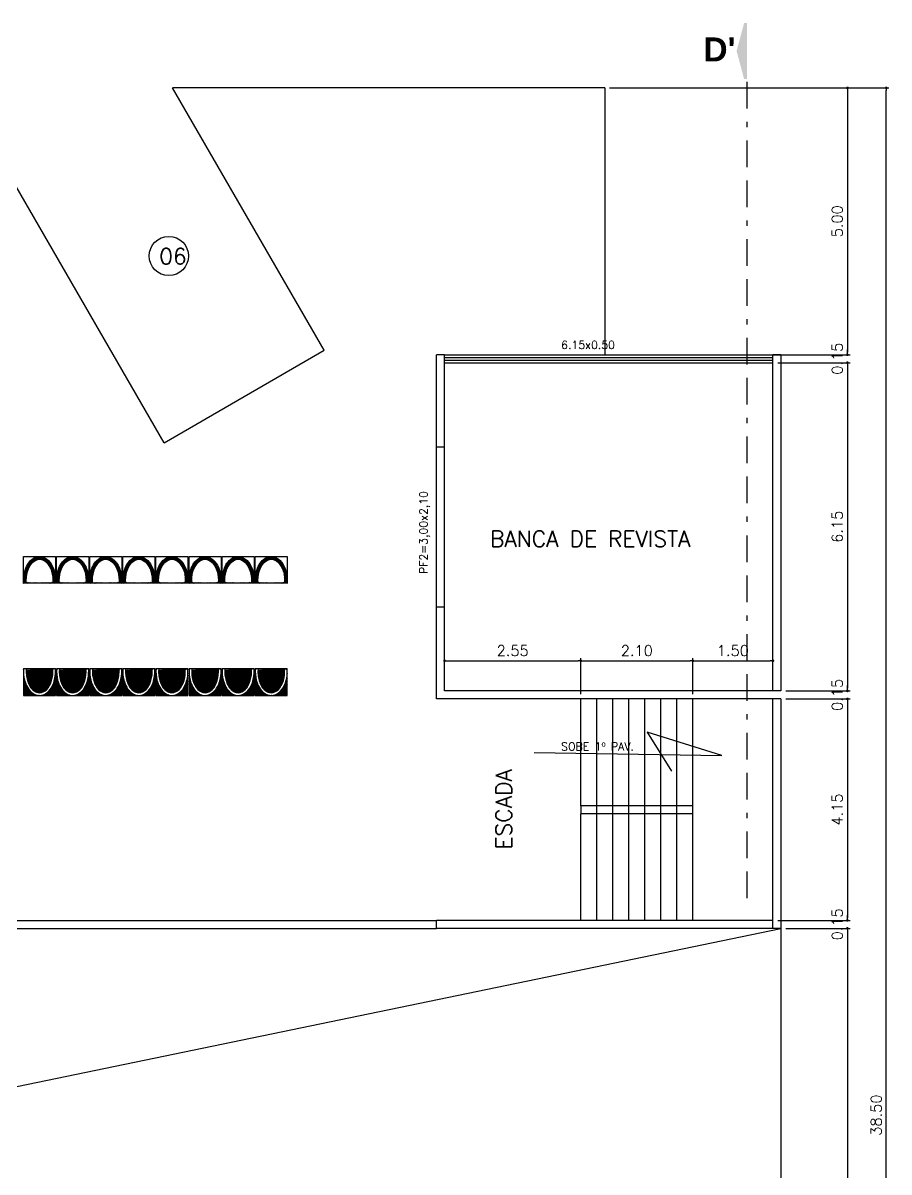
# Model space of a CAD drawing. Extents: x -151 to -2, y -18 to 162.
# Drawn here: x -105.04 to -88.82, y 63.23 to 84.76 of the extents above; entities that cross this region are included whole.
import ezdxf

# ---------------------------------------------------------------- set-up
doc = ezdxf.new("R2010")
doc.units = 0
doc.header["$MEASUREMENT"] = 0
doc.linetypes.add('BORDER', pattern=[1.75, 0.5, -0.25, 0.5, -0.25, 0, -0.25])
doc.layers.get('0').update_dxf_attribs({"linetype": 'CONTINUOUS'})
doc.layers.get('DEFPOINTS').update_dxf_attribs({"linetype": 'CONTINUOUS'})
for name, color, linetype in [('ACESSÓRIO', 2, 'CONTINUOUS'), ('ALVENARIA', 7, 'CONTINUOUS'), ('ALVENARIA1', 44, 'CONTINUOUS'), ('CORTE', 6, 'CONTINUOUS'), ('COTA', 1, 'CONTINUOUS'), ('COTAS', 1, 'CONTINUOUS'), ('HATCH', 30, 'CONTINUOUS'), ('JAPOR', 142, 'CONTINUOUS'), ('TEXTO2', 40, 'CONTINUOUS'), ('TEXTO4', 4, 'CONTINUOUS'), ('TEXTO5', 5, 'CONTINUOUS')]:
    doc.layers.add(name, color=color, linetype=linetype)
doc.styles.add('SANSSERIFBOLD', font='sasb____.pfb')
doc.styles.add('SIMPLEX', font='SIMPLEX.SHX')
doc.styles.get("Standard").update_dxf_attribs({"font": 'TXT.shx', "height": 0.2})
doc.dimstyles.new('DIM100', dxfattribs={"dimtxt": 0.18, "dimasz": 0.05, "dimexe": 0.05, "dimexo": 0.09, "dimgap": 0.09, "dimtad": 1, "dimzin": 0, "dimdsep": 46, "dimtxsty": 'Standard', "dimblk": 'DOT', "dimblk1": 'DOT', "dimblk2": 'DOT', "dimsah": 1, "dimcen": 0.09, "dimadec": 0, "dimazin": 0, "dimtfac": 1, "dimtix": 1, "dimtofl": 0, "dimtmove": 2, "dimatfit": 3, "dimldrblk": 'DOT', "dimfxl": 1, "dimtolj": 1, "dimtzin": 0, "dimarcsym": 0})

# ---------------------------------------------------------------- blocks, each defined once
blk = doc.blocks.new('SETA')
at = {"layer": 'COTA'}
for points in [[(-150, 0), (0, 0), (-75, 28.2)], [(-150, 0), (-75, 28.2), (-150, 8.1)], [(-75, 28.2), (0, 0), (0, 8.1)]]:
    blk.add_solid(points, dxfattribs=at)
blk = doc.blocks.new('DOT')
at = {"layer": 'ALVENARIA', "color": 0, "linetype": 'ByBlock'}
blk.add_line((-0.5, 0), (-1, 0), dxfattribs=at)
at = {"layer": 'ALVENARIA', "color": 0, "linetype": 'ByBlock', "const_width": 0.5}
blk.add_lwpolyline([(-0.25, 0, 1), (0.25, 0, 1)], format="xyb", close=True, dxfattribs=at)
blk = doc.blocks.new('*D254')
at = {"color": 0, "linetype": 'ByBlock'}
for p, q in [((-89.438, 3.591), (-89.438, -1.309)), ((-93.893, -1.359), (-89.388, -1.359))]:
    blk.add_line(p, q, dxfattribs=at)
at = {"layer": 'DEFPOINTS', "color": 0, "linetype": 'ByBlock'}
for p in [(-93.983, 3.641), (-93.983, -1.359), (-89.438, -1.359)]:
    blk.add_point(p, dxfattribs=at)
at = {"color": 0, "linetype": 'ByBlock', "xscale": 0.05, "yscale": 0.05, "zscale": 0.05}
for p, rotation in [((-89.438, 3.641), 90), ((-89.438, -1.359), 270)]:
    blk.add_blockref('DOT', p, dxfattribs=dict(at, rotation=rotation))
at = {"color": 0, "linetype": 'ByBlock', "insert": (-89.628, 1.141), "char_height": 0.2, "attachment_point": 5, "rotation": 90}
blk.add_mtext('\\A1;5.00', dxfattribs=at)
blk = doc.blocks.new('*D255')
at = {"color": 0, "linetype": 'ByBlock'}
for p, q in [((-89.438, -1.309), (-89.438, -1.259)), ((-90.743, -1.509), (-89.388, -1.509)), ((-89.438, -1.559), (-89.438, -1.609))]:
    blk.add_line(p, q, dxfattribs=at)
at = {"layer": 'DEFPOINTS', "color": 0, "linetype": 'ByBlock'}
for p in [(-93.983, -1.359), (-90.833, -1.509), (-89.438, -1.509)]:
    blk.add_point(p, dxfattribs=at)
at = {"color": 0, "linetype": 'ByBlock', "xscale": 0.05, "yscale": 0.05, "zscale": 0.05}
for p, rotation in [((-89.438, -1.359), 270), ((-89.438, -1.509), 90)]:
    blk.add_blockref('DOT', p, dxfattribs=dict(at, rotation=rotation))
at = {"color": 0, "linetype": 'ByBlock', "insert": (-89.628, -1.434), "char_height": 0.2, "attachment_point": 5, "rotation": 90}
blk.add_mtext('\\A1;0.15', dxfattribs=at)
blk = doc.blocks.new('*D256')
at = {"color": 0, "linetype": 'ByBlock'}
for p, q in [((-89.438, -1.559), (-89.438, -7.609)), ((-90.593, -7.659), (-89.388, -7.659))]:
    blk.add_line(p, q, dxfattribs=at)
at = {"layer": 'DEFPOINTS', "color": 0, "linetype": 'ByBlock'}
for p in [(-90.833, -1.509), (-90.683, -7.659), (-89.438, -7.659)]:
    blk.add_point(p, dxfattribs=at)
at = {"color": 0, "linetype": 'ByBlock', "xscale": 0.05, "yscale": 0.05, "zscale": 0.05}
for p, rotation in [((-89.438, -1.509), 90), ((-89.438, -7.659), 270)]:
    blk.add_blockref('DOT', p, dxfattribs=dict(at, rotation=rotation))
at = {"color": 0, "linetype": 'ByBlock', "insert": (-89.628, -4.584), "char_height": 0.2, "attachment_point": 5, "rotation": 90}
blk.add_mtext('\\A1;6.15', dxfattribs=at)
blk = doc.blocks.new('*D257')
at = {"color": 0, "linetype": 'ByBlock'}
for p, q in [((-89.438, -7.609), (-89.438, -7.559)), ((-90.593, -7.809), (-89.388, -7.809)), ((-89.438, -7.859), (-89.438, -7.909))]:
    blk.add_line(p, q, dxfattribs=at)
at = {"layer": 'DEFPOINTS', "color": 0, "linetype": 'ByBlock'}
for p in [(-90.683, -7.659), (-90.683, -7.809), (-89.438, -7.809)]:
    blk.add_point(p, dxfattribs=at)
at = {"color": 0, "linetype": 'ByBlock', "xscale": 0.05, "yscale": 0.05, "zscale": 0.05}
for p, rotation in [((-89.438, -7.659), 270), ((-89.438, -7.809), 90)]:
    blk.add_blockref('DOT', p, dxfattribs=dict(at, rotation=rotation))
at = {"color": 0, "linetype": 'ByBlock', "insert": (-89.628, -7.734), "char_height": 0.2, "attachment_point": 5, "rotation": 90}
blk.add_mtext('\\A1;0.15', dxfattribs=at)
blk = doc.blocks.new('*D258')
at = {"color": 0, "linetype": 'ByBlock'}
for p, q in [((-89.438, -7.859), (-89.438, -11.909)), ((-90.743, -11.959), (-89.388, -11.959))]:
    blk.add_line(p, q, dxfattribs=at)
at = {"layer": 'DEFPOINTS', "color": 0, "linetype": 'ByBlock'}
for p in [(-90.683, -7.809), (-90.833, -11.959), (-89.438, -11.959)]:
    blk.add_point(p, dxfattribs=at)
at = {"color": 0, "linetype": 'ByBlock', "xscale": 0.05, "yscale": 0.05, "zscale": 0.05}
for p, rotation in [((-89.438, -7.809), 90), ((-89.438, -11.959), 270)]:
    blk.add_blockref('DOT', p, dxfattribs=dict(at, rotation=rotation))
at = {"color": 0, "linetype": 'ByBlock', "insert": (-89.628, -9.884), "char_height": 0.2, "attachment_point": 5, "rotation": 90}
blk.add_mtext('\\A1;4.15', dxfattribs=at)
blk = doc.blocks.new('*D259')
at = {"color": 0, "linetype": 'ByBlock'}
for p, q in [((-89.438, -11.909), (-89.438, -11.859)), ((-90.593, -12.109), (-89.388, -12.109)), ((-89.438, -12.159), (-89.438, -12.209))]:
    blk.add_line(p, q, dxfattribs=at)
at = {"layer": 'DEFPOINTS', "color": 0, "linetype": 'ByBlock'}
for p in [(-90.833, -11.959), (-90.683, -12.109), (-89.438, -12.109)]:
    blk.add_point(p, dxfattribs=at)
at = {"color": 0, "linetype": 'ByBlock', "xscale": 0.05, "yscale": 0.05, "zscale": 0.05}
for p, rotation in [((-89.438, -11.959), 270), ((-89.438, -12.109), 90)]:
    blk.add_blockref('DOT', p, dxfattribs=dict(at, rotation=rotation))
at = {"color": 0, "linetype": 'ByBlock', "insert": (-89.628, -12.034), "char_height": 0.2, "attachment_point": 5, "rotation": 90}
blk.add_mtext('\\A1;0.15', dxfattribs=at)
blk = doc.blocks.new('*D260')
at = {"color": 0, "linetype": 'ByBlock'}
for p, q in [((-89.438, -12.159), (-89.438, -24.059)), ((-90.593, -24.109), (-89.388, -24.109))]:
    blk.add_line(p, q, dxfattribs=at)
at = {"layer": 'DEFPOINTS', "color": 0, "linetype": 'ByBlock'}
for p in [(-90.683, -12.109), (-90.683, -24.109), (-89.438, -24.109)]:
    blk.add_point(p, dxfattribs=at)
at = {"color": 0, "linetype": 'ByBlock', "xscale": 0.05, "yscale": 0.05, "zscale": 0.05}
for p, rotation in [((-89.438, -12.109), 90), ((-89.438, -24.109), 270)]:
    blk.add_blockref('DOT', p, dxfattribs=dict(at, rotation=rotation))
at = {"color": 0, "linetype": 'ByBlock', "insert": (-89.628, -18.109), "char_height": 0.2, "attachment_point": 5, "rotation": 90}
blk.add_mtext('\\A1;12.00', dxfattribs=at)
blk = doc.blocks.new('*D266')
at = {"color": 0, "linetype": 'ByBlock'}
for p, q in [((-93.893, 3.641), (-88.659, 3.641)), ((-88.709, -34.809), (-88.709, 3.591))]:
    blk.add_line(p, q, dxfattribs=at)
at = {"layer": 'DEFPOINTS', "color": 0, "linetype": 'ByBlock'}
for p in [(-93.983, 3.641), (-88.709, 3.641), (-90.683, -34.859)]:
    blk.add_point(p, dxfattribs=at)
at = {"color": 0, "linetype": 'ByBlock', "xscale": 0.05, "yscale": 0.05, "zscale": 0.05}
for p, rotation in [((-88.709, 3.641), 90), ((-88.709, -34.859), 270)]:
    blk.add_blockref('DOT', p, dxfattribs=dict(at, rotation=rotation))
at = {"color": 0, "linetype": 'ByBlock', "insert": (-88.899, -15.609), "char_height": 0.2, "attachment_point": 5, "rotation": 90}
blk.add_mtext('\\A1;38.50', dxfattribs=at)
blk = doc.blocks.new('*D331')
at = {"color": 0, "linetype": 'ByBlock'}
for p, q in [((-97.147, 72.333), (-97.147, 72.858)), ((-97.097, 72.808), (-94.647, 72.808)), ((-94.597, 72.183), (-94.597, 72.858))]:
    blk.add_line(p, q, dxfattribs=at)
at = {"layer": 'DEFPOINTS', "color": 0, "linetype": 'ByBlock'}
for p in [(-94.597, 72.808), (-97.147, 72.243), (-94.597, 72.093)]:
    blk.add_point(p, dxfattribs=at)
at = {"color": 0, "linetype": 'ByBlock', "xscale": 0.05, "yscale": 0.05, "zscale": 0.05, "rotation": 180}
blk.add_blockref('DOT', (-97.147, 72.808), dxfattribs=at)
at = {"color": 0, "linetype": 'ByBlock', "xscale": 0.05, "yscale": 0.05, "zscale": 0.05}
blk.add_blockref('DOT', (-94.597, 72.808), dxfattribs=at)
at = {"color": 0, "linetype": 'ByBlock', "insert": (-95.872, 72.998), "char_height": 0.2, "attachment_point": 5}
blk.add_mtext('\\A1;2.55', dxfattribs=at)
blk = doc.blocks.new('*D332')
at = {"color": 0, "linetype": 'ByBlock'}
for p, q in [((-94.547, 72.808), (-92.547, 72.808)), ((-92.497, 72.183), (-92.497, 72.858))]:
    blk.add_line(p, q, dxfattribs=at)
at = {"layer": 'DEFPOINTS', "color": 0, "linetype": 'ByBlock'}
for p in [(-92.497, 72.808), (-94.597, 72.093), (-92.497, 72.093)]:
    blk.add_point(p, dxfattribs=at)
at = {"color": 0, "linetype": 'ByBlock', "xscale": 0.05, "yscale": 0.05, "zscale": 0.05, "rotation": 180}
blk.add_blockref('DOT', (-94.597, 72.808), dxfattribs=at)
at = {"color": 0, "linetype": 'ByBlock', "xscale": 0.05, "yscale": 0.05, "zscale": 0.05}
blk.add_blockref('DOT', (-92.497, 72.808), dxfattribs=at)
at = {"color": 0, "linetype": 'ByBlock', "insert": (-93.547, 72.998), "char_height": 0.2, "attachment_point": 5}
blk.add_mtext('\\A1;2.10', dxfattribs=at)
blk = doc.blocks.new('*D333')
at = {"color": 0, "linetype": 'ByBlock'}
for p, q in [((-92.447, 72.808), (-91.047, 72.808)), ((-90.997, 72.333), (-90.997, 72.858))]:
    blk.add_line(p, q, dxfattribs=at)
at = {"layer": 'DEFPOINTS', "color": 0, "linetype": 'ByBlock'}
for p in [(-90.997, 72.808), (-90.997, 72.243), (-92.497, 72.093)]:
    blk.add_point(p, dxfattribs=at)
at = {"color": 0, "linetype": 'ByBlock', "xscale": 0.05, "yscale": 0.05, "zscale": 0.05, "rotation": 180}
blk.add_blockref('DOT', (-92.497, 72.808), dxfattribs=at)
at = {"color": 0, "linetype": 'ByBlock', "xscale": 0.05, "yscale": 0.05, "zscale": 0.05}
blk.add_blockref('DOT', (-90.997, 72.808), dxfattribs=at)
at = {"color": 0, "linetype": 'ByBlock', "insert": (-91.747, 72.998), "char_height": 0.2, "attachment_point": 5}
blk.add_mtext('\\A1;1.50', dxfattribs=at)

msp = doc.modelspace()

# ---------------------------------------------------------------- hatches: boundary and pattern name
at = {"layer": 'HATCH'}
h = msp.add_hatch(dxfattribs=at)
h.set_pattern_fill('ANSI31', color=256, scale=0.1, angle=-90, style=0)
h.set_pattern_definition([(225, (-28.697262, -61.83677), (-0.0088388348, 0.0088388348), [])])
edge = h.paths.add_edge_path()
edge.add_ellipse((-104.734, 74.311), major_axis=(0, -0.4), ratio=0.625, start_angle=82.8192, end_angle=277.1808, ccw=False)
edge.add_line((-104.486, 74.261), (-104.436, 74.261))
edge.add_spline(control_points=[(-104.436, 74.261), (-104.432, 74.319), (-104.435, 74.378), (-104.46, 74.514), (-104.49, 74.589), (-104.576, 74.705), (-104.633, 74.746), (-104.76, 74.77), (-104.826, 74.75), (-104.944, 74.654), (-104.991, 74.569), (-105.031, 74.404), (-105.037, 74.332), (-105.032, 74.261)], knot_values=[1.454628, 1.454628, 1.454628, 1.454628, 1.857235, 1.857235, 2.441879, 2.441879, 3.026523, 3.026523, 3.611166, 3.611166, 4.333999, 4.333999, 4.828558, 4.828558, 4.828558, 4.828558], degree=3, periodic=0)
edge.add_line((-105.032, 74.261), (-104.982, 74.261))
h = msp.add_hatch(dxfattribs=at)
h.set_pattern_fill('ANSI31', color=256, scale=0.1, angle=-90, style=0)
h.set_pattern_definition([(225, (-28.077262, -61.83677), (-0.0088388348, 0.0088388348), [])])
edge = h.paths.add_edge_path()
edge.add_ellipse((-104.114, 74.311), major_axis=(0, -0.4), ratio=0.625, start_angle=82.8192, end_angle=277.1808, ccw=False)
edge.add_line((-103.866, 74.261), (-103.816, 74.261))
edge.add_spline(control_points=[(-103.816, 74.261), (-103.812, 74.319), (-103.815, 74.378), (-103.84, 74.514), (-103.87, 74.589), (-103.956, 74.705), (-104.013, 74.746), (-104.14, 74.77), (-104.206, 74.75), (-104.324, 74.654), (-104.371, 74.569), (-104.411, 74.404), (-104.417, 74.332), (-104.412, 74.261)], knot_values=[1.454628, 1.454628, 1.454628, 1.454628, 1.857235, 1.857235, 2.441879, 2.441879, 3.026523, 3.026523, 3.611166, 3.611166, 4.333999, 4.333999, 4.828558, 4.828558, 4.828558, 4.828558], degree=3, periodic=0)
edge.add_line((-104.412, 74.261), (-104.362, 74.261))
h = msp.add_hatch(dxfattribs=at)
h.set_pattern_fill('ANSI31', color=256, scale=0.1, angle=-90, style=0)
h.set_pattern_definition([(225, (-27.457262, -61.83677), (-0.0088388348, 0.0088388348), [])])
edge = h.paths.add_edge_path()
edge.add_ellipse((-103.494, 74.311), major_axis=(0, -0.4), ratio=0.625, start_angle=82.8192, end_angle=277.1808, ccw=False)
edge.add_line((-103.246, 74.261), (-103.196, 74.261))
edge.add_spline(control_points=[(-103.196, 74.261), (-103.192, 74.319), (-103.195, 74.378), (-103.22, 74.514), (-103.25, 74.589), (-103.336, 74.705), (-103.393, 74.746), (-103.52, 74.77), (-103.586, 74.75), (-103.704, 74.654), (-103.751, 74.569), (-103.791, 74.404), (-103.797, 74.332), (-103.792, 74.261)], knot_values=[1.454628, 1.454628, 1.454628, 1.454628, 1.857235, 1.857235, 2.441879, 2.441879, 3.026523, 3.026523, 3.611166, 3.611166, 4.333999, 4.333999, 4.828558, 4.828558, 4.828558, 4.828558], degree=3, periodic=0)
edge.add_line((-103.792, 74.261), (-103.742, 74.261))
h = msp.add_hatch(dxfattribs=at)
h.set_pattern_fill('ANSI31', color=256, scale=0.1, angle=-90, style=0)
h.set_pattern_definition([(225, (-26.837262, -61.83677), (-0.0088388348, 0.0088388348), [])])
edge = h.paths.add_edge_path()
edge.add_ellipse((-102.874, 74.311), major_axis=(0, -0.4), ratio=0.625, start_angle=82.8192, end_angle=277.1808, ccw=False)
edge.add_line((-102.626, 74.261), (-102.576, 74.261))
edge.add_spline(control_points=[(-102.576, 74.261), (-102.572, 74.319), (-102.575, 74.378), (-102.6, 74.514), (-102.63, 74.589), (-102.716, 74.705), (-102.773, 74.746), (-102.9, 74.77), (-102.966, 74.75), (-103.084, 74.654), (-103.131, 74.569), (-103.171, 74.404), (-103.177, 74.332), (-103.172, 74.261)], knot_values=[1.454628, 1.454628, 1.454628, 1.454628, 1.857235, 1.857235, 2.441879, 2.441879, 3.026523, 3.026523, 3.611166, 3.611166, 4.333999, 4.333999, 4.828558, 4.828558, 4.828558, 4.828558], degree=3, periodic=0)
edge.add_line((-103.172, 74.261), (-103.122, 74.261))
h = msp.add_hatch(dxfattribs=at)
h.set_pattern_fill('ANSI31', color=256, scale=0.1, angle=-90, style=0)
h.set_pattern_definition([(225, (-26.217262, -61.83677), (-0.0088388348, 0.0088388348), [])])
edge = h.paths.add_edge_path()
edge.add_ellipse((-102.254, 74.311), major_axis=(0, -0.4), ratio=0.625, start_angle=82.8192, end_angle=277.1808, ccw=False)
edge.add_line((-102.006, 74.261), (-101.956, 74.261))
edge.add_spline(control_points=[(-101.956, 74.261), (-101.952, 74.319), (-101.955, 74.378), (-101.98, 74.514), (-102.01, 74.589), (-102.096, 74.705), (-102.153, 74.746), (-102.28, 74.77), (-102.346, 74.75), (-102.464, 74.654), (-102.511, 74.569), (-102.551, 74.404), (-102.557, 74.332), (-102.552, 74.261)], knot_values=[1.454628, 1.454628, 1.454628, 1.454628, 1.857235, 1.857235, 2.441879, 2.441879, 3.026523, 3.026523, 3.611166, 3.611166, 4.333999, 4.333999, 4.828558, 4.828558, 4.828558, 4.828558], degree=3, periodic=0)
edge.add_line((-102.552, 74.261), (-102.502, 74.261))
h = msp.add_hatch(dxfattribs=at)
h.set_pattern_fill('ANSI31', color=256, scale=0.1, angle=-90, style=0)
h.set_pattern_definition([(225, (-25.597262, -61.83677), (-0.0088388348, 0.0088388348), [])])
edge = h.paths.add_edge_path()
edge.add_ellipse((-101.634, 74.311), major_axis=(0, -0.4), ratio=0.625, start_angle=82.8192, end_angle=277.1808, ccw=False)
edge.add_line((-101.386, 74.261), (-101.336, 74.261))
edge.add_spline(control_points=[(-101.336, 74.261), (-101.332, 74.319), (-101.335, 74.378), (-101.36, 74.514), (-101.39, 74.589), (-101.476, 74.705), (-101.533, 74.746), (-101.66, 74.77), (-101.726, 74.75), (-101.844, 74.654), (-101.891, 74.569), (-101.931, 74.404), (-101.937, 74.332), (-101.932, 74.261)], knot_values=[1.454628, 1.454628, 1.454628, 1.454628, 1.857235, 1.857235, 2.441879, 2.441879, 3.026523, 3.026523, 3.611166, 3.611166, 4.333999, 4.333999, 4.828558, 4.828558, 4.828558, 4.828558], degree=3, periodic=0)
edge.add_line((-101.932, 74.261), (-101.882, 74.261))
h = msp.add_hatch(dxfattribs=at)
h.set_pattern_fill('ANSI31', color=256, scale=0.1, angle=-90, style=0)
h.set_pattern_definition([(225, (-24.977262, -61.83677), (-0.0088388348, 0.0088388348), [])])
edge = h.paths.add_edge_path()
edge.add_ellipse((-101.014, 74.311), major_axis=(0, -0.4), ratio=0.625, start_angle=82.8192, end_angle=277.1808, ccw=False)
edge.add_line((-100.766, 74.261), (-100.716, 74.261))
edge.add_spline(control_points=[(-100.716, 74.261), (-100.712, 74.319), (-100.715, 74.378), (-100.74, 74.514), (-100.77, 74.589), (-100.856, 74.705), (-100.913, 74.746), (-101.04, 74.77), (-101.106, 74.75), (-101.224, 74.654), (-101.271, 74.569), (-101.311, 74.404), (-101.317, 74.332), (-101.312, 74.261)], knot_values=[1.454628, 1.454628, 1.454628, 1.454628, 1.857235, 1.857235, 2.441879, 2.441879, 3.026523, 3.026523, 3.611166, 3.611166, 4.333999, 4.333999, 4.828558, 4.828558, 4.828558, 4.828558], degree=3, periodic=0)
edge.add_line((-101.312, 74.261), (-101.262, 74.261))
h = msp.add_hatch(dxfattribs=at)
h.set_pattern_fill('ANSI31', color=256, scale=0.1, angle=-90, style=0)
h.set_pattern_definition([(225, (-24.357262, -61.83677), (-0.0088388348, 0.0088388348), [])])
edge = h.paths.add_edge_path()
edge.add_ellipse((-100.394, 74.311), major_axis=(0, -0.4), ratio=0.625, start_angle=82.8192, end_angle=277.1808, ccw=False)
edge.add_line((-100.146, 74.261), (-100.096, 74.261))
edge.add_spline(control_points=[(-100.096, 74.261), (-100.092, 74.319), (-100.095, 74.378), (-100.12, 74.514), (-100.15, 74.589), (-100.236, 74.705), (-100.293, 74.746), (-100.42, 74.77), (-100.486, 74.75), (-100.604, 74.654), (-100.651, 74.569), (-100.691, 74.404), (-100.697, 74.332), (-100.692, 74.261)], knot_values=[1.454628, 1.454628, 1.454628, 1.454628, 1.857235, 1.857235, 2.441879, 2.441879, 3.026523, 3.026523, 3.611166, 3.611166, 4.333999, 4.333999, 4.828558, 4.828558, 4.828558, 4.828558], degree=3, periodic=0)
edge.add_line((-100.692, 74.261), (-100.642, 74.261))
h = msp.add_hatch(dxfattribs=at)
h.set_pattern_fill('ANSI31', color=256, scale=0.1, angle=-90, style=0)
h.set_pattern_definition([(135, (-28.697262, 208.755908), (-0.0088388348, -0.0088388348), [])])
edge = h.paths.add_edge_path()
edge.add_ellipse((-104.734, 72.608), major_axis=(0, 0.4), ratio=0.625, start_angle=82.8192, end_angle=277.1808, ccw=False)
edge.add_spline(control_points=[(-104.436, 72.658), (-104.432, 72.6), (-104.435, 72.542), (-104.46, 72.405), (-104.49, 72.33), (-104.576, 72.214), (-104.633, 72.173), (-104.76, 72.15), (-104.826, 72.17), (-104.944, 72.265), (-104.991, 72.35), (-105.031, 72.515), (-105.037, 72.587), (-105.032, 72.658)], knot_values=[1.454628, 1.454628, 1.454628, 1.454628, 1.857235, 1.857235, 2.441879, 2.441879, 3.026523, 3.026523, 3.611166, 3.611166, 4.333999, 4.333999, 4.828558, 4.828558, 4.828558, 4.828558], degree=3, periodic=0)
edge.add_line((-105.032, 72.658), (-105.034, 72.658))
edge.add_line((-105.034, 72.658), (-105.034, 72.158))
edge.add_line((-105.034, 72.158), (-104.434, 72.158))
edge.add_line((-104.434, 72.158), (-104.434, 72.658))
edge.add_line((-104.434, 72.658), (-104.436, 72.658))
h = msp.add_hatch(dxfattribs=at)
h.set_pattern_fill('ANSI31', color=256, scale=0.1, angle=-90, style=0)
h.set_pattern_definition([(135, (-28.077262, 208.755908), (-0.0088388348, -0.0088388348), [])])
edge = h.paths.add_edge_path()
edge.add_ellipse((-104.114, 72.608), major_axis=(0, 0.4), ratio=0.625, start_angle=82.8192, end_angle=277.1808, ccw=False)
edge.add_spline(control_points=[(-103.816, 72.658), (-103.812, 72.6), (-103.815, 72.542), (-103.84, 72.405), (-103.87, 72.33), (-103.956, 72.214), (-104.013, 72.173), (-104.14, 72.15), (-104.206, 72.17), (-104.324, 72.265), (-104.371, 72.35), (-104.411, 72.515), (-104.417, 72.587), (-104.412, 72.658)], knot_values=[1.454628, 1.454628, 1.454628, 1.454628, 1.857235, 1.857235, 2.441879, 2.441879, 3.026523, 3.026523, 3.611166, 3.611166, 4.333999, 4.333999, 4.828558, 4.828558, 4.828558, 4.828558], degree=3, periodic=0)
edge.add_line((-104.412, 72.658), (-104.414, 72.658))
edge.add_line((-104.414, 72.658), (-104.414, 72.158))
edge.add_line((-104.414, 72.158), (-103.814, 72.158))
edge.add_line((-103.814, 72.158), (-103.814, 72.658))
edge.add_line((-103.814, 72.658), (-103.816, 72.658))
h = msp.add_hatch(dxfattribs=at)
h.set_pattern_fill('ANSI31', color=256, scale=0.1, angle=-90, style=0)
h.set_pattern_definition([(135, (-27.457262, 208.755908), (-0.0088388348, -0.0088388348), [])])
edge = h.paths.add_edge_path()
edge.add_ellipse((-103.494, 72.608), major_axis=(0, 0.4), ratio=0.625, start_angle=82.8192, end_angle=277.1808, ccw=False)
edge.add_spline(control_points=[(-103.196, 72.658), (-103.192, 72.6), (-103.195, 72.542), (-103.22, 72.405), (-103.25, 72.33), (-103.336, 72.214), (-103.393, 72.173), (-103.52, 72.15), (-103.586, 72.17), (-103.704, 72.265), (-103.751, 72.35), (-103.791, 72.515), (-103.797, 72.587), (-103.792, 72.658)], knot_values=[1.454628, 1.454628, 1.454628, 1.454628, 1.857235, 1.857235, 2.441879, 2.441879, 3.026523, 3.026523, 3.611166, 3.611166, 4.333999, 4.333999, 4.828558, 4.828558, 4.828558, 4.828558], degree=3, periodic=0)
edge.add_line((-103.792, 72.658), (-103.794, 72.658))
edge.add_line((-103.794, 72.658), (-103.794, 72.158))
edge.add_line((-103.794, 72.158), (-103.194, 72.158))
edge.add_line((-103.194, 72.158), (-103.194, 72.658))
edge.add_line((-103.194, 72.658), (-103.196, 72.658))
h = msp.add_hatch(dxfattribs=at)
h.set_pattern_fill('ANSI31', color=256, scale=0.1, angle=-90, style=0)
h.set_pattern_definition([(135, (-26.837262, 208.755908), (-0.0088388348, -0.0088388348), [])])
edge = h.paths.add_edge_path()
edge.add_ellipse((-102.874, 72.608), major_axis=(0, 0.4), ratio=0.625, start_angle=82.8192, end_angle=277.1808, ccw=False)
edge.add_spline(control_points=[(-102.576, 72.658), (-102.572, 72.6), (-102.575, 72.542), (-102.6, 72.405), (-102.63, 72.33), (-102.716, 72.214), (-102.773, 72.173), (-102.9, 72.15), (-102.966, 72.17), (-103.084, 72.265), (-103.131, 72.35), (-103.171, 72.515), (-103.177, 72.587), (-103.172, 72.658)], knot_values=[1.454628, 1.454628, 1.454628, 1.454628, 1.857235, 1.857235, 2.441879, 2.441879, 3.026523, 3.026523, 3.611166, 3.611166, 4.333999, 4.333999, 4.828558, 4.828558, 4.828558, 4.828558], degree=3, periodic=0)
edge.add_line((-103.172, 72.658), (-103.174, 72.658))
edge.add_line((-103.174, 72.658), (-103.174, 72.158))
edge.add_line((-103.174, 72.158), (-102.574, 72.158))
edge.add_line((-102.574, 72.158), (-102.574, 72.658))
edge.add_line((-102.574, 72.658), (-102.576, 72.658))
h = msp.add_hatch(dxfattribs=at)
h.set_pattern_fill('ANSI31', color=256, scale=0.1, angle=-90, style=0)
h.set_pattern_definition([(135, (-26.217262, 208.755908), (-0.0088388348, -0.0088388348), [])])
edge = h.paths.add_edge_path()
edge.add_ellipse((-102.254, 72.608), major_axis=(0, 0.4), ratio=0.625, start_angle=82.8192, end_angle=277.1808, ccw=False)
edge.add_spline(control_points=[(-101.956, 72.658), (-101.952, 72.6), (-101.955, 72.542), (-101.98, 72.405), (-102.01, 72.33), (-102.096, 72.214), (-102.153, 72.173), (-102.28, 72.15), (-102.346, 72.17), (-102.464, 72.265), (-102.511, 72.35), (-102.551, 72.515), (-102.557, 72.587), (-102.552, 72.658)], knot_values=[1.454628, 1.454628, 1.454628, 1.454628, 1.857235, 1.857235, 2.441879, 2.441879, 3.026523, 3.026523, 3.611166, 3.611166, 4.333999, 4.333999, 4.828558, 4.828558, 4.828558, 4.828558], degree=3, periodic=0)
edge.add_line((-102.552, 72.658), (-102.554, 72.658))
edge.add_line((-102.554, 72.658), (-102.554, 72.158))
edge.add_line((-102.554, 72.158), (-101.954, 72.158))
edge.add_line((-101.954, 72.158), (-101.954, 72.658))
edge.add_line((-101.954, 72.658), (-101.956, 72.658))
h = msp.add_hatch(dxfattribs=at)
h.set_pattern_fill('ANSI31', color=256, scale=0.1, angle=-90, style=0)
h.set_pattern_definition([(135, (-25.597262, 208.755908), (-0.0088388348, -0.0088388348), [])])
edge = h.paths.add_edge_path()
edge.add_ellipse((-101.634, 72.608), major_axis=(0, 0.4), ratio=0.625, start_angle=82.8192, end_angle=277.1808, ccw=False)
edge.add_spline(control_points=[(-101.336, 72.658), (-101.332, 72.6), (-101.335, 72.542), (-101.36, 72.405), (-101.39, 72.33), (-101.476, 72.214), (-101.533, 72.173), (-101.66, 72.15), (-101.726, 72.17), (-101.844, 72.265), (-101.891, 72.35), (-101.931, 72.515), (-101.937, 72.587), (-101.932, 72.658)], knot_values=[1.454628, 1.454628, 1.454628, 1.454628, 1.857235, 1.857235, 2.441879, 2.441879, 3.026523, 3.026523, 3.611166, 3.611166, 4.333999, 4.333999, 4.828558, 4.828558, 4.828558, 4.828558], degree=3, periodic=0)
edge.add_line((-101.932, 72.658), (-101.934, 72.658))
edge.add_line((-101.934, 72.658), (-101.934, 72.158))
edge.add_line((-101.934, 72.158), (-101.334, 72.158))
edge.add_line((-101.334, 72.158), (-101.334, 72.658))
edge.add_line((-101.334, 72.658), (-101.336, 72.658))
h = msp.add_hatch(dxfattribs=at)
h.set_pattern_fill('ANSI31', color=256, scale=0.1, angle=-90, style=0)
h.set_pattern_definition([(135, (-24.977262, 208.755908), (-0.0088388348, -0.0088388348), [])])
edge = h.paths.add_edge_path()
edge.add_ellipse((-101.014, 72.608), major_axis=(0, 0.4), ratio=0.625, start_angle=82.8192, end_angle=277.1808, ccw=False)
edge.add_spline(control_points=[(-100.716, 72.658), (-100.712, 72.6), (-100.715, 72.542), (-100.74, 72.405), (-100.77, 72.33), (-100.856, 72.214), (-100.913, 72.173), (-101.04, 72.15), (-101.106, 72.17), (-101.224, 72.265), (-101.271, 72.35), (-101.311, 72.515), (-101.317, 72.587), (-101.312, 72.658)], knot_values=[1.454628, 1.454628, 1.454628, 1.454628, 1.857235, 1.857235, 2.441879, 2.441879, 3.026523, 3.026523, 3.611166, 3.611166, 4.333999, 4.333999, 4.828558, 4.828558, 4.828558, 4.828558], degree=3, periodic=0)
edge.add_line((-101.312, 72.658), (-101.314, 72.658))
edge.add_line((-101.314, 72.658), (-101.314, 72.158))
edge.add_line((-101.314, 72.158), (-100.714, 72.158))
edge.add_line((-100.714, 72.158), (-100.714, 72.658))
edge.add_line((-100.714, 72.658), (-100.716, 72.658))
h = msp.add_hatch(dxfattribs=at)
h.set_pattern_fill('ANSI31', color=256, scale=0.1, angle=-90, style=0)
h.set_pattern_definition([(135, (-24.357262, 208.755908), (-0.0088388348, -0.0088388348), [])])
edge = h.paths.add_edge_path()
edge.add_ellipse((-100.394, 72.608), major_axis=(0, 0.4), ratio=0.625, start_angle=82.8192, end_angle=277.1808, ccw=False)
edge.add_spline(control_points=[(-100.096, 72.658), (-100.092, 72.6), (-100.095, 72.542), (-100.12, 72.405), (-100.15, 72.33), (-100.236, 72.214), (-100.293, 72.173), (-100.42, 72.15), (-100.486, 72.17), (-100.604, 72.265), (-100.651, 72.35), (-100.691, 72.515), (-100.697, 72.587), (-100.692, 72.658)], knot_values=[1.454628, 1.454628, 1.454628, 1.454628, 1.857235, 1.857235, 2.441879, 2.441879, 3.026523, 3.026523, 3.611166, 3.611166, 4.333999, 4.333999, 4.828558, 4.828558, 4.828558, 4.828558], degree=3, periodic=0)
edge.add_line((-100.692, 72.658), (-100.694, 72.658))
edge.add_line((-100.694, 72.658), (-100.694, 72.158))
edge.add_line((-100.694, 72.158), (-100.094, 72.158))
edge.add_line((-100.094, 72.158), (-100.094, 72.658))
edge.add_line((-100.094, 72.658), (-100.096, 72.658))

# ---------------------------------------------------------------- linework, layer by layer
at = {"layer": 'ACESSÓRIO'}
for points in [[(-104.434, 74.761), (-104.434, 74.261), (-105.034, 74.261), (-105.034, 74.761)], [(-103.814, 74.761), (-103.814, 74.261), (-104.414, 74.261), (-104.414, 74.761)], [(-103.194, 74.761), (-103.194, 74.261), (-103.794, 74.261), (-103.794, 74.761)], [(-102.574, 74.761), (-102.574, 74.261), (-103.174, 74.261), (-103.174, 74.761)], [(-101.954, 74.761), (-101.954, 74.261), (-102.554, 74.261), (-102.554, 74.761)], [(-101.334, 74.761), (-101.334, 74.261), (-101.934, 74.261), (-101.934, 74.761)], [(-100.714, 74.761), (-100.714, 74.261), (-101.314, 74.261), (-101.314, 74.761)], [(-100.094, 74.761), (-100.094, 74.261), (-100.694, 74.261), (-100.694, 74.761)], [(-104.434, 72.158), (-104.434, 72.658), (-105.034, 72.658), (-105.034, 72.158)], [(-103.814, 72.158), (-103.814, 72.658), (-104.414, 72.658), (-104.414, 72.158)], [(-103.194, 72.158), (-103.194, 72.658), (-103.794, 72.658), (-103.794, 72.158)], [(-102.574, 72.158), (-102.574, 72.658), (-103.174, 72.658), (-103.174, 72.158)], [(-101.954, 72.158), (-101.954, 72.658), (-102.554, 72.658), (-102.554, 72.158)], [(-101.334, 72.158), (-101.334, 72.658), (-101.934, 72.658), (-101.934, 72.158)], [(-100.714, 72.158), (-100.714, 72.658), (-101.314, 72.658), (-101.314, 72.158)], [(-100.094, 72.158), (-100.094, 72.658), (-100.694, 72.658), (-100.694, 72.158)]]:
    msp.add_lwpolyline(points, close=True, dxfattribs=at)
at = {"layer": 'ACESSÓRIO', "extrusion": (0, 0, -1)}
for centre in [(-104.734, 74.311), (-104.114, 74.311), (-103.494, 74.311), (-102.874, 74.311), (-102.254, 74.311), (-101.634, 74.311), (-101.014, 74.311), (-100.394, 74.311)]:
    msp.add_ellipse(centre, major_axis=(0, -0.4), ratio=0.625, start_param=1.445468, end_param=4.837717, dxfattribs=at)
at = {"layer": 'ACESSÓRIO'}
for centre in [(-104.734, 72.608), (-104.114, 72.608), (-103.494, 72.608), (-102.874, 72.608), (-102.254, 72.608), (-101.634, 72.608), (-101.014, 72.608), (-100.394, 72.608)]:
    msp.add_ellipse(centre, major_axis=(0, 0.4), ratio=0.625, start_param=1.445468, end_param=4.837717, dxfattribs=at)
for points in [[(-105.032, 74.257), (-105.038, 74.329), (-105.032, 74.403), (-104.991, 74.569), (-104.944, 74.654), (-104.826, 74.75), (-104.76, 74.77), (-104.633, 74.746), (-104.576, 74.705), (-104.49, 74.589), (-104.46, 74.514), (-104.435, 74.376), (-104.431, 74.316), (-104.436, 74.257)], [(-104.412, 74.257), (-104.418, 74.329), (-104.412, 74.403), (-104.371, 74.569), (-104.324, 74.654), (-104.206, 74.75), (-104.14, 74.77), (-104.013, 74.746), (-103.956, 74.705), (-103.87, 74.589), (-103.84, 74.514), (-103.815, 74.376), (-103.811, 74.316), (-103.816, 74.257)], [(-103.792, 74.257), (-103.798, 74.329), (-103.792, 74.403), (-103.751, 74.569), (-103.704, 74.654), (-103.586, 74.75), (-103.52, 74.77), (-103.393, 74.746), (-103.336, 74.705), (-103.25, 74.589), (-103.22, 74.514), (-103.195, 74.376), (-103.191, 74.316), (-103.196, 74.257)], [(-103.172, 74.257), (-103.178, 74.329), (-103.172, 74.403), (-103.131, 74.569), (-103.084, 74.654), (-102.966, 74.75), (-102.9, 74.77), (-102.773, 74.746), (-102.716, 74.705), (-102.63, 74.589), (-102.6, 74.514), (-102.575, 74.376), (-102.571, 74.316), (-102.576, 74.257)], [(-102.552, 74.257), (-102.558, 74.329), (-102.552, 74.403), (-102.511, 74.569), (-102.464, 74.654), (-102.346, 74.75), (-102.28, 74.77), (-102.153, 74.746), (-102.096, 74.705), (-102.01, 74.589), (-101.98, 74.514), (-101.955, 74.376), (-101.951, 74.316), (-101.956, 74.257)], [(-101.932, 74.257), (-101.938, 74.329), (-101.932, 74.403), (-101.891, 74.569), (-101.844, 74.654), (-101.726, 74.75), (-101.66, 74.77), (-101.533, 74.746), (-101.476, 74.705), (-101.39, 74.589), (-101.36, 74.514), (-101.335, 74.376), (-101.331, 74.316), (-101.336, 74.257)], [(-101.312, 74.257), (-101.318, 74.329), (-101.312, 74.403), (-101.271, 74.569), (-101.224, 74.654), (-101.106, 74.75), (-101.04, 74.77), (-100.913, 74.746), (-100.856, 74.705), (-100.77, 74.589), (-100.74, 74.514), (-100.715, 74.376), (-100.711, 74.316), (-100.716, 74.257)], [(-100.692, 74.257), (-100.698, 74.329), (-100.692, 74.403), (-100.651, 74.569), (-100.604, 74.654), (-100.486, 74.75), (-100.42, 74.77), (-100.293, 74.746), (-100.236, 74.705), (-100.15, 74.589), (-100.12, 74.514), (-100.095, 74.376), (-100.091, 74.316), (-100.096, 74.257)], [(-105.032, 72.662), (-105.038, 72.59), (-105.032, 72.516), (-104.991, 72.35), (-104.944, 72.265), (-104.826, 72.17), (-104.76, 72.15), (-104.633, 72.173), (-104.576, 72.214), (-104.49, 72.33), (-104.46, 72.405), (-104.435, 72.543), (-104.431, 72.603), (-104.436, 72.662)], [(-104.412, 72.662), (-104.418, 72.59), (-104.412, 72.516), (-104.371, 72.35), (-104.324, 72.265), (-104.206, 72.17), (-104.14, 72.15), (-104.013, 72.173), (-103.956, 72.214), (-103.87, 72.33), (-103.84, 72.405), (-103.815, 72.543), (-103.811, 72.603), (-103.816, 72.662)], [(-103.792, 72.662), (-103.798, 72.59), (-103.792, 72.516), (-103.751, 72.35), (-103.704, 72.265), (-103.586, 72.17), (-103.52, 72.15), (-103.393, 72.173), (-103.336, 72.214), (-103.25, 72.33), (-103.22, 72.405), (-103.195, 72.543), (-103.191, 72.603), (-103.196, 72.662)], [(-103.172, 72.662), (-103.178, 72.59), (-103.172, 72.516), (-103.131, 72.35), (-103.084, 72.265), (-102.966, 72.17), (-102.9, 72.15), (-102.773, 72.173), (-102.716, 72.214), (-102.63, 72.33), (-102.6, 72.405), (-102.575, 72.543), (-102.571, 72.603), (-102.576, 72.662)], [(-102.552, 72.662), (-102.558, 72.59), (-102.552, 72.516), (-102.511, 72.35), (-102.464, 72.265), (-102.346, 72.17), (-102.28, 72.15), (-102.153, 72.173), (-102.096, 72.214), (-102.01, 72.33), (-101.98, 72.405), (-101.955, 72.543), (-101.951, 72.603), (-101.956, 72.662)], [(-101.932, 72.662), (-101.938, 72.59), (-101.932, 72.516), (-101.891, 72.35), (-101.844, 72.265), (-101.726, 72.17), (-101.66, 72.15), (-101.533, 72.173), (-101.476, 72.214), (-101.39, 72.33), (-101.36, 72.405), (-101.335, 72.543), (-101.331, 72.603), (-101.336, 72.662)], [(-101.312, 72.662), (-101.318, 72.59), (-101.312, 72.516), (-101.271, 72.35), (-101.224, 72.265), (-101.106, 72.17), (-101.04, 72.15), (-100.913, 72.173), (-100.856, 72.214), (-100.77, 72.33), (-100.74, 72.405), (-100.715, 72.543), (-100.711, 72.603), (-100.716, 72.662)], [(-100.692, 72.662), (-100.698, 72.59), (-100.692, 72.516), (-100.651, 72.35), (-100.604, 72.265), (-100.486, 72.17), (-100.42, 72.15), (-100.293, 72.173), (-100.236, 72.214), (-100.15, 72.33), (-100.12, 72.405), (-100.095, 72.543), (-100.091, 72.603), (-100.096, 72.662)]]:
    msp.add_open_spline(points, degree=3, knots=[1.445468, 1.445468, 1.445468, 1.445468, 1.949187, 1.949187, 2.672019, 2.672019, 3.256663, 3.256663, 3.841306, 3.841306, 4.42595, 4.42595, 4.837717, 4.837717, 4.837717, 4.837717], dxfattribs=at)
at = {"layer": 'ALVENARIA'}
for p, q in [((-97.297, 76.818), (-97.297, 78.543)), ((-97.147, 78.543), (-97.297, 78.543)), ((-97.147, 76.818), (-97.147, 78.543)), ((-90.847, 78.543), (-90.997, 78.543)), ((-90.997, 72.243), (-90.997, 78.543)), ((-90.847, 78.543), (-90.847, 72.243)), ((-97.297, 76.818), (-97.147, 76.818)), ((-97.297, 72.093), (-97.297, 73.818)), ((-97.297, 73.818), (-97.147, 73.818)), ((-97.147, 72.243), (-97.147, 73.818)), ((-90.847, 72.243), (-97.147, 72.243)), ((-90.847, 72.093), (-97.297, 72.093)), ((-90.997, 67.793), (-90.997, 72.093)), ((-90.847, 72.093), (-90.847, 67.793)), ((-92.497, 70.093), (-94.597, 70.093)), ((-92.497, 69.943), (-94.597, 69.943)), ((-90.997, 67.943), (-97.297, 67.943)), ((-97.297, 67.793), (-97.297, 67.943)), ((-90.847, 67.793), (-97.297, 67.793))]:
    msp.add_line(p, q, dxfattribs=at)
at = {"layer": 'ALVENARIA', "linetype": 'Continuous'}
msp.add_line((-94.597, 70.093), (-94.597, 69.943), dxfattribs=at)
at = {"layer": 'ALVENARIA1'}
for p, q in [((-102.402, 76.893), (-106.242, 83.543)), ((-94.147, 83.543), (-102.242, 83.543)), ((-99.402, 78.626), (-102.242, 83.543)), ((-94.147, 83.543), (-94.147, 78.543)), ((-94.597, 70.093), (-94.597, 72.093)), ((-94.297, 67.943), (-94.297, 72.093)), ((-93.997, 67.943), (-93.997, 72.093)), ((-93.697, 67.943), (-93.697, 72.093)), ((-93.397, 67.943), (-93.397, 72.093)), ((-93.097, 67.943), (-93.097, 72.093)), ((-92.797, 67.943), (-92.797, 72.093)), ((-92.497, 67.943), (-92.497, 72.093)), ((-94.597, 67.943), (-94.597, 69.943)), ((-107.197, 67.943), (-97.297, 67.943)), ((-107.197, 67.793), (-97.297, 67.793))]:
    msp.add_line(p, q, dxfattribs=at)
at = {"layer": 'ALVENARIA1', "linetype": 'Continuous'}
for p, q in [((-102.402, 76.893), (-99.402, 78.626)), ((-148.892, 55.793), (-90.847, 67.793)), ((-90.847, 67.793), (-90.847, 55.793))]:
    msp.add_line(p, q, dxfattribs=at)
at = {"layer": 'CORTE', "linetype": 'BORDER'}
msp.add_line((-91.48, 68.359), (-91.48, 83.71), dxfattribs=at)
at = {"layer": 'COTA'}
for p, q in [((-91.954, 71.034), (-93.354, 71.468)), ((-93.354, 71.468), (-92.899, 70.74)), ((-95.47, 71.088), (-91.954, 71.034))]:
    msp.add_line(p, q, dxfattribs=at)
at = {"layer": 'JAPOR', "linetype": 'Continuous'}
for p, q in [((-97.147, 78.543), (-90.997, 78.543)), ((-97.147, 78.493), (-90.997, 78.493)), ((-97.147, 78.443), (-90.997, 78.443)), ((-97.147, 78.393), (-90.997, 78.393)), ((-97.297, 73.818), (-97.297, 76.818)), ((-97.147, 73.818), (-97.147, 76.818))]:
    msp.add_line(p, q, dxfattribs=at)
at = {"layer": 'TEXTO4'}
msp.add_circle((-102.312, 80.394), 0.368, dxfattribs=at)

# ---------------------------------------------------------------- block references
at = {"layer": 'COTA', "xscale": 0.007, "yscale": 0.007, "zscale": 0.007, "rotation": 90}
msp.add_blockref('SETA', (-91.48, 84.76), dxfattribs=at)

# ---------------------------------------------------------------- texts
at = {"layer": 'TEXTO2', "style": 'SIMPLEX'}
for s, p in [('6.15x0.50', (-94.964, 78.652)), ('SOBE 1º PAV.', (-94.964, 71.127))]:
    msp.add_text(s, height=0.15, dxfattribs=at).set_placement(p)
msp.add_text('PF2=3,00x2,10', height=0.15, rotation=90, dxfattribs=at).set_placement((-97.467, 74.434))
at = {"layer": 'TEXTO4', "style": 'SIMPLEX'}
for s, p in [('06', (-102.492, 80.238)), ('BANCA DE REVISTA', (-96.297, 74.944))]:
    msp.add_text(s, height=0.3, dxfattribs=at).set_placement(p)
msp.add_text('ESCADA', height=0.3, rotation=90, dxfattribs=at).set_placement((-95.889, 69.272))
at = {"layer": 'TEXTO5', "style": 'SANSSERIFBOLD'}
msp.add_text("D'", height=0.45, dxfattribs=at).set_placement((-92.3, 84.04))

# ---------------------------------------------------------------- dimensions: what is measured, and where the dimension line sits
at = {"layer": 'COTAS', "linetype": 'Continuous'}
for base, p1, p2, picture, middle in [((-89.602, 78.543), (-94.147, 83.543), (-94.147, 78.543), '*D254', (-89.792, 81.043)), ((-88.872, 83.543), (-90.847, 45.043), (-94.147, 83.543), '*D266', (-89.062, 64.293)), ((-89.602, 78.393), (-94.147, 78.543), (-90.997, 78.393), '*D255', (-89.792, 78.468)), ((-89.602, 72.243), (-90.997, 78.393), (-90.847, 72.243), '*D256', (-89.792, 75.318)), ((-89.602, 72.093), (-90.847, 72.243), (-90.847, 72.093), '*D257', (-89.792, 72.168)), ((-89.602, 67.943), (-90.847, 72.093), (-90.997, 67.943), '*D258', (-89.792, 70.018)), ((-89.602, 67.793), (-90.997, 67.943), (-90.847, 67.793), '*D259', (-89.792, 67.868)), ((-89.602, 55.793), (-90.847, 67.793), (-90.847, 55.793), '*D260', (-89.792, 61.793))]:
    dim = msp.add_linear_dim(base=base, p1=p1, p2=p2, angle=90, dimstyle='DIM100', override={"dimtxt": 0.09, "dimsah": 0, "dimse1": 1}, dxfattribs=at)
    dim.commit()
    dim.dimension.update_dxf_attribs({"geometry": picture, "text_midpoint": middle, "insert": (-0.164, 79.903)})
dim = msp.add_linear_dim(base=(-94.597, 72.808), p1=(-97.147, 72.243), p2=(-94.597, 72.093), dimstyle='DIM100', dxfattribs=at)
dim.commit()
dim.dimension.update_dxf_attribs({"geometry": '*D331', "text_midpoint": (-95.872, 72.998)})
for base, p1, p2, picture, middle in [((-92.497, 72.808), (-94.597, 72.093), (-92.497, 72.093), '*D332', (-93.547, 72.998)), ((-90.997, 72.808), (-92.497, 72.093), (-90.997, 72.243), '*D333', (-91.747, 72.998))]:
    dim = msp.add_linear_dim(base=base, p1=p1, p2=p2, dimstyle='DIM100', override={"dimse1": 1}, dxfattribs=at)
    dim.commit()
    dim.dimension.update_dxf_attribs({"geometry": picture, "text_midpoint": middle})

doc.saveas('drawing.dxf')
